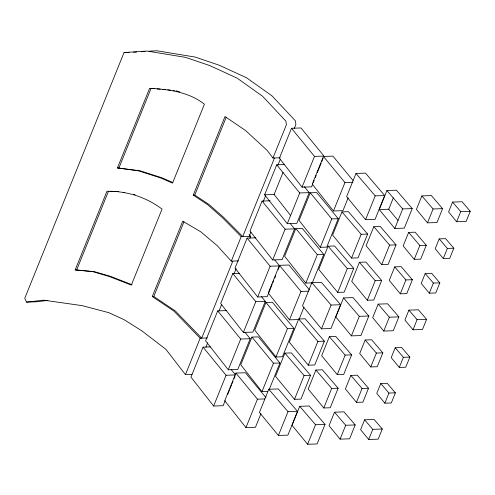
<?xml version="1.0" encoding="UTF-8"?>
<svg xmlns="http://www.w3.org/2000/svg" width="495" height="495" viewBox="0 0 495 495"><rect width="100%" height="100%" fill="white"/><g stroke="black" fill="none" stroke-linecap="round" stroke-linejoin="round"><path stroke-width="0.74" d="M280.219 157.775L272.955 158.023L286.37 124.82L285.906 121.164L262.536 96.228L237.08 78.105L209.558 65.495L185.582 57.377L147.151 51.059L124.041 52.538L24.75 298.299L26.551 302.129L36.055 301.802L47.947 300.44M75.191 269.886L106.945 191.299C126.739 190.847 146.235 197.177 162.044 209.088L131.33 285.101L109.253 276.488L92.812 271.681L75.191 269.886L94.341 271.631L110.781 276.439L132.146 284.774M117.439 167.929L149.583 88.37C168.603 89.224 189.028 92.058 204.423 104.198L172.538 183.113L160.634 177.934L138.606 170.855L117.439 167.929L140.128 170.806L162.156 177.884L172.662 182.451M76.719 269.837L108.467 191.243M118.961 167.879L151.105 88.32M207.424 337.955L200.159 338.203L173.838 311.027L152.274 296.542L182.729 221.172L200.822 231.846L217.194 245.638L231.295 261.143L238.559 260.896M249.857 238.404L250.705 236.301L241.201 236.622L222.255 217.534L207.448 204.522L193.254 195.123L225.002 116.535L245.638 130.6L267.176 150.406L272.955 158.023M152.274 296.542L153.803 296.493L183.967 221.834M193.254 195.123L194.776 195.073L226.24 117.197M192.035 374.381L185.452 374.604L200.159 338.203M231.295 261.143L241.201 236.622M232.817 261.088L201.688 338.153L175.36 310.978L153.803 296.493M274.484 157.973L242.723 236.573L223.777 217.484L208.977 204.472L194.776 195.073M210.375 346.89L203.061 347.137L190.959 377.091L213.636 406.024L223.14 405.696L225.163 400.69M226.475 310.606L217.701 310.903L205.598 340.857L228.275 369.784L237.786 369.462L250.21 338.704L244.827 332.12M239.376 273.314L232.799 273.543L220.696 303.497L243.373 332.423L252.877 332.102L265.308 301.337L261.391 296.555M255.884 237.81L247.11 238.107L235.014 268.067L257.691 296.994L267.195 296.666L272.108 284.507M270.122 200.797L262.078 201.069L249.975 231.023L272.652 259.949L282.156 259.627L294.587 228.869L290.181 223.48M304.332 186.652L309.226 192.635L296.796 223.394L287.292 223.715L264.615 194.789L276.717 164.835L284.031 164.588M291.487 128.279L314.492 156.401L323.996 156.074L300.991 127.951L291.487 128.279L279.384 158.233L302.068 187.16L311.572 186.838L312.722 183.973M219.093 310.817L221.686 304.394M234.085 273.716L236.103 268.717M249.177 236.35L250.909 232.062M263.328 201.341L265.636 195.624M278.048 164.897L280.362 159.18M205.914 347.156L207.646 342.874M294.166 128.737L295.874 124.499L295.41 120.842L272.04 95.9L246.584 77.783L219.062 65.167L195.086 57.055L156.655 50.738L148.952 51.226M290.658 215.56L274.119 194.467L283.053 172.353M213.636 406.024L226.067 375.26L203.061 347.137M228.275 369.784L240.706 339.025L217.701 310.903M243.373 332.423L255.804 301.665L232.799 273.543M257.691 296.994L270.115 266.236L247.11 238.107M272.652 259.949L285.083 229.191L262.078 201.069M287.292 223.715L299.723 192.957L276.717 164.835M302.068 187.16L314.492 156.401M265.964 397.664L245.421 372.741L235.917 373.063L224.736 400.746L245.959 427.593L255.463 427.272L260.915 413.771M309.493 289.922L288.95 264.998L279.446 265.326L268.265 293.003L289.488 319.857L298.992 319.529M352.991 180.465L332.937 156.135L323.433 156.457L312.252 184.134L333.469 210.988L342.973 210.666L348.146 197.876M227.768 394.249L229.501 389.961M230.076 388.532L231.524 384.949M232.099 383.52L232.972 381.373M234.123 378.514L234.995 376.367M272.683 283.078L273.549 280.931M274.706 278.072L275.573 275.925M278.178 269.484L279.335 266.626M313.304 182.544L314.17 180.397M315.327 177.538L316.194 175.391M317.351 172.526L321.107 163.226M321.682 161.797L323.13 158.221M269.305 389.28L279.929 362.99L258.402 336.878L251.955 337.101L240.768 364.778L261.991 391.632L267.727 391.434M265.939 302.476L254.758 330.153L275.981 357.006L282.435 356.784L293.919 328.364L272.392 302.253L265.939 302.476L287.465 328.581L293.919 328.364M295.806 228.554L284.625 256.231L305.848 283.084L312.302 282.868L323.786 254.442L302.259 228.337L295.806 228.554L317.332 254.665L323.786 254.442M310.254 192.803L299.067 220.479L320.29 247.333L326.743 247.11L338.227 218.691L316.707 192.58L310.254 192.803L331.774 218.908L338.227 218.691M245.959 427.593L257.437 399.174L235.917 373.063M289.488 319.857L300.972 291.431L279.446 265.326M333.469 210.988L344.953 182.568L323.433 156.457M261.991 391.632L273.475 363.206L251.955 337.101M275.981 357.006L287.465 328.581M305.848 283.084L317.332 254.665M320.29 247.333L331.774 218.908M268.797 389.262L259.436 412.428L278.394 435.452L287.898 435.13L297.514 411.339L278.301 388.94L268.797 389.262L288.01 411.661L297.514 411.339M311.875 282.651L302.513 305.817L321.472 328.841L330.976 328.513L340.585 304.722L321.379 282.323L311.875 282.651L331.081 305.05L340.585 304.722M355.985 173.46L346.63 196.626L365.582 219.65L375.086 219.328L384.702 195.537L365.489 173.132L355.985 173.46L375.198 195.859L384.702 195.537M284.897 353.133L275.536 376.305L294.494 399.329L300.948 399.106L310.563 375.315L291.351 352.916L284.897 353.133L304.109 375.538L310.563 375.315M298.695 318.99L289.334 342.163L308.286 365.186L314.74 364.964L324.355 341.173L305.149 318.774L298.695 318.99L317.901 341.395L324.355 341.173M328.105 246.201L318.743 269.367L337.701 292.39L344.155 292.174L353.764 268.383L334.558 245.978L328.105 246.201L347.311 268.599L353.764 268.383M341.965 211.897L332.603 235.063L351.561 258.087L358.015 257.87L367.624 234.079L348.418 211.674L341.965 211.897L361.171 234.296L367.624 234.079M299.277 318.823L303.868 307.451M278.394 435.452L288.01 411.661M321.472 328.841L331.081 305.05M365.582 219.65L375.198 195.859M294.494 399.329L304.109 375.538M308.286 365.186L317.901 341.395M337.701 292.39L347.311 268.599M351.561 258.087L361.171 234.296M299.735 406.308L292.044 425.347L307.618 444.262L317.122 443.941L325.023 424.394L309.239 405.987L299.735 406.308L315.519 424.716L325.023 424.394M343.524 297.928L335.833 316.961L351.407 335.882L360.911 335.554L368.812 316.008L353.028 297.6L343.524 297.928L359.308 316.33L368.812 316.008M379.232 209.546L386.923 190.507L396.427 190.185L412.211 208.593L404.316 228.139L394.812 228.461L379.232 209.546L388.736 209.218L397.986 220.454M315.897 370.025L308.206 389.058L323.786 407.979L330.239 407.756L338.135 388.21L322.35 369.802L315.897 370.025L331.681 388.427L338.135 388.21M329.367 336.687L321.676 355.726L337.256 374.641L343.709 374.424L351.605 354.872L335.82 336.464L329.367 336.687L345.151 355.094L351.605 354.872M359.432 262.282L351.741 281.321L367.315 300.236L373.768 300.019L381.664 280.467L365.885 262.059L359.432 262.282L375.21 280.69L381.664 280.467M373.812 226.691L366.121 245.73L381.695 264.646L388.148 264.429L396.043 244.876L380.265 226.469L373.812 226.691L389.59 245.099L396.043 244.876M388.736 209.218L393.296 197.938M307.618 444.262L315.519 424.716M351.407 335.882L359.308 316.33M394.812 228.461L402.707 208.915L386.923 190.507M323.786 407.979L331.681 388.427M337.256 374.641L345.151 355.094M367.315 300.236L375.21 280.69M381.695 264.646L389.59 245.099M334.496 412.193L329.033 425.706L340.096 439.139L349.6 438.818L355.206 424.933L344 411.865L334.496 412.193L345.702 425.261L355.206 424.933M378.155 304.128L372.698 317.648L383.755 331.075L393.259 330.753L398.865 316.874L387.659 303.806L378.155 304.128L389.361 317.196L398.865 316.874M421.882 195.902L416.419 209.422L427.482 222.855L436.986 222.527L442.592 208.649L431.386 195.581L421.882 195.902L433.088 208.97L442.592 208.649M350.856 375.42L345.399 388.934L356.456 402.367L362.909 402.15L368.515 388.266L357.31 375.198L350.856 375.42L362.062 388.488L368.515 388.266M365.174 339.991L359.71 353.504L370.767 366.937L377.221 366.721L382.833 352.836L371.627 339.768L365.174 339.991L376.379 353.059L382.833 352.836M394.713 266.873L389.249 280.393L400.313 293.826L406.766 293.603L412.372 279.724L401.167 266.656L394.713 266.873L405.919 279.941L412.372 279.724M408.635 232.409L403.178 245.928L414.235 259.361L420.688 259.139L426.294 245.26L415.088 232.192L408.635 232.409L419.84 245.477L426.294 245.26M340.096 439.139L345.702 425.261M383.755 331.075L389.361 317.196M427.482 222.855L433.088 208.97M356.456 402.367L362.062 388.488M370.767 366.937L376.379 353.059M400.313 293.826L405.919 279.941M414.235 259.361L419.84 245.477M364.592 419.797L360.607 429.666L368.682 439.473L378.186 439.145L382.282 429.017L374.096 419.475L364.592 419.797L372.778 429.338L382.282 429.017M408.907 310.13L404.916 319.993L412.991 329.8L422.495 329.478L426.591 319.343L418.411 309.802L408.907 310.13L417.087 319.665L426.591 319.343M452.566 202.065L448.581 211.934L456.65 221.735L466.154 221.413L470.25 211.278L462.07 201.743L452.566 202.065L460.746 211.606L470.25 211.278M380.76 383.514L376.775 393.377L384.85 403.184L391.298 402.967L395.394 392.832L387.214 383.291L380.76 383.514L388.94 393.055L395.394 392.832M395.208 347.762L391.217 357.625L399.292 367.432L405.745 367.21L409.841 357.081L401.662 347.539L395.208 347.762L403.388 357.303L409.841 357.081M425.199 273.518L421.214 283.387L429.289 293.188L435.742 292.972L439.832 282.837L431.652 273.296L425.199 273.518L433.379 283.06L439.832 282.837M439.189 238.893L435.204 248.762L443.279 258.563L449.732 258.347L453.822 248.212L445.642 238.67L439.189 238.893L447.369 248.434L453.822 248.212M368.682 439.473L372.778 429.338M412.991 329.8L417.087 319.665M456.65 221.735L460.746 211.606M384.85 403.184L388.94 393.055M399.292 367.432L403.388 357.303M429.289 293.188L433.379 283.06M443.279 258.563L447.369 248.434M26.551 302.129L43.647 300.162L82.189 305.644L108.857 312.679L123.911 319.578L141.867 330.87L165.893 349.328L185.452 374.604M133.545 52.216L136.626 52.018M141.248 51.721L145.097 51.474M124.041 52.538L129.158 52.365M344.953 182.568L352.997 182.29M299.723 192.957L309.226 192.635M264.615 194.789L274.119 194.467M402.707 208.915L412.211 208.593M285.083 229.191L294.587 228.869M270.115 266.236L279.619 265.908L274.725 259.925M300.972 291.431L308.28 291.184M255.804 301.665L265.308 301.337M240.706 339.025L250.21 338.704M273.475 363.206L279.929 362.99M226.067 375.26L235.571 374.938L231.165 369.555M257.437 399.174L264.751 398.927M109.933 191.305L118.738 191.67M151.866 88.388L154.892 88.673M157.162 88.883L160.194 89.162M162.465 89.372L165.491 89.657M167.762 89.867L170.794 90.146M173.064 90.356L174.58 90.498M123.181 192.295L124.666 192.58M133.594 194.275L135.079 194.56M176.059 90.795L179.697 91.946M249.078 234.667L250.705 236.301"/></g></svg>
